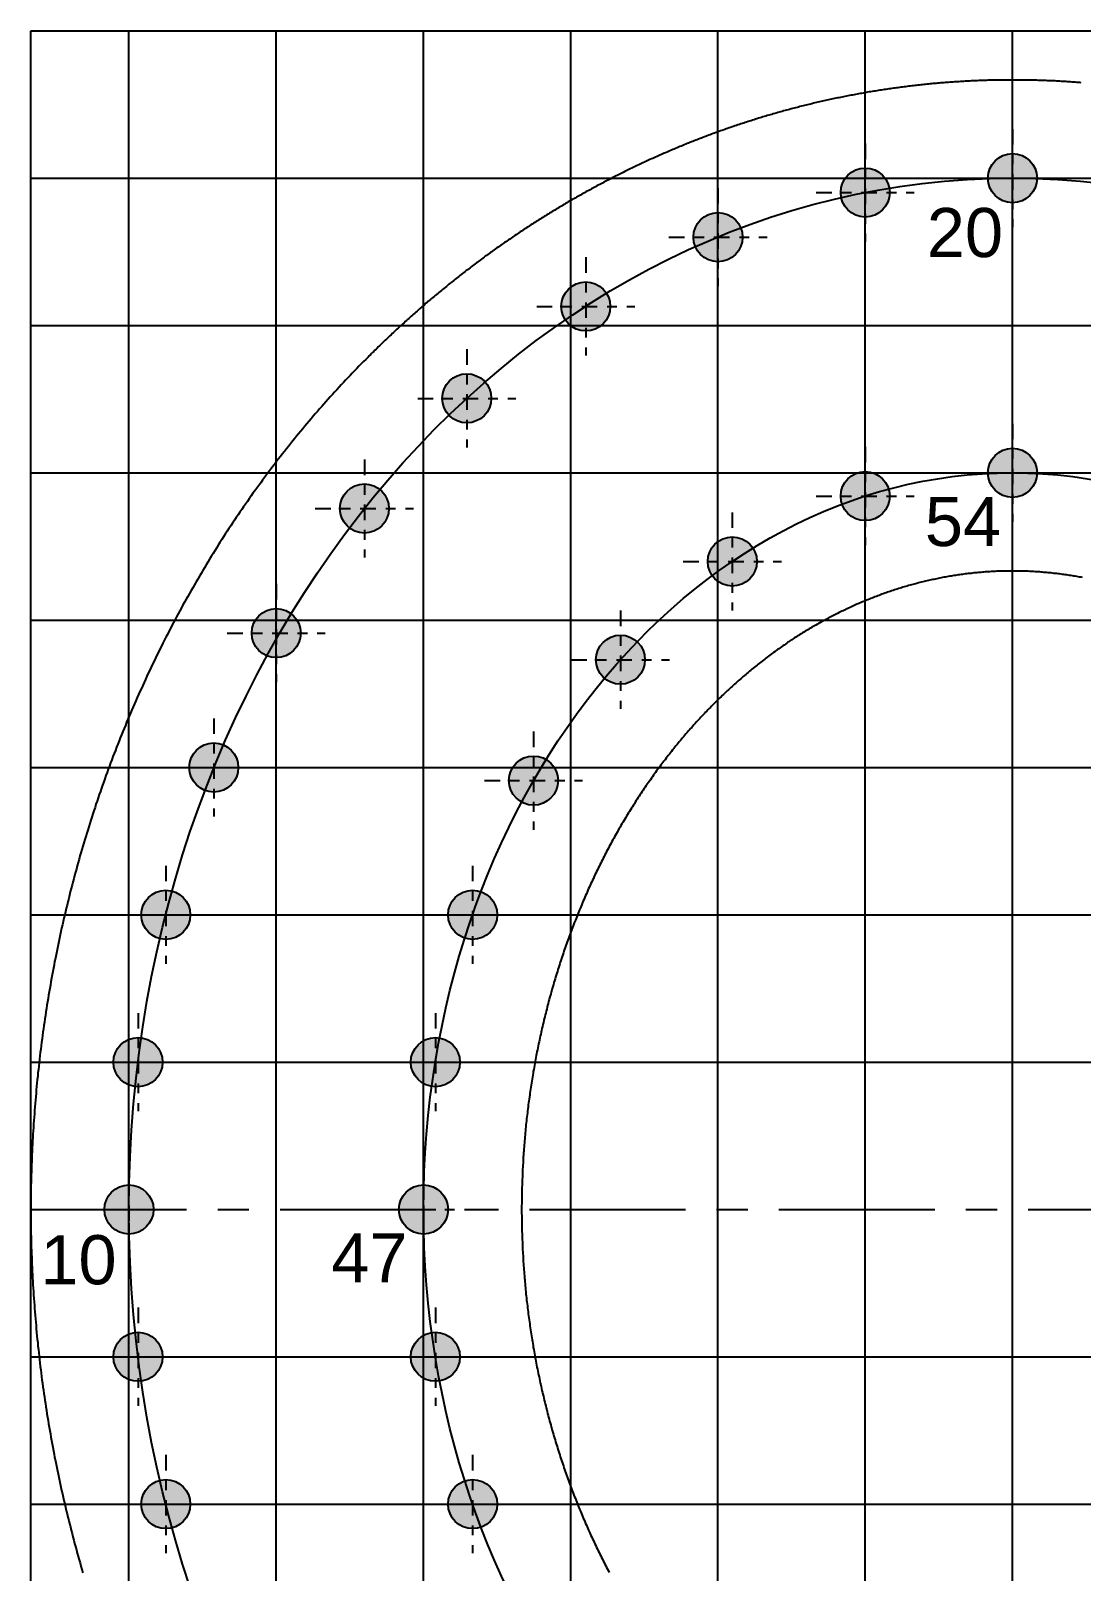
# Model space of a CAD drawing. Header units: millimetres. Extents: x 155 to 302, y -8 to 52.
# Drawn here: x 172.66 to 183.36, y 7.89 to 23.57 of the extents above; entities that cross this region are included whole.
import ezdxf

# ---------------------------------------------------------------- set-up
doc = ezdxf.new("R2010")
doc.units = ezdxf.units.MM
doc.linetypes.add('CENTER', pattern=[50.8, 31.75, -6.35, 6.35, -6.35])
for name, color, linetype in [('LetterBounds', 192, 'Continuous'), ('LetterOutlines', 61, 'Continuous'), ('PixelCenters', 116, 'Continuous'), ('PixelFill', 22, 'Continuous'), ('PixelGuides', 160, 'Continuous'), ('PixelHoles', 90, 'Continuous'), ('PixelNumbers', 232, 'Continuous'), ('PixelPaths', 211, 'Continuous')]:
    doc.layers.add(name, color=color, linetype=linetype)
doc.styles.add('Annotative', font='arial.ttf')

# ---------------------------------------------------------------- blocks, each defined once
blk = doc.blocks.new('Pixel')
at = {"layer": 'PixelFill'}
h = blk.add_hatch(color=256, dxfattribs=at)
h.paths.add_polyline_path([(0.25, 0, 0.414214), (0, 0.25), (0, 0)])
h.paths.add_polyline_path([(-0.25, 0), (0, 0), (0, 0.25, 0.414214)])
h.paths.add_polyline_path([(0, -0.25), (0, 0), (-0.25, 0, 0.414214)])
h.paths.add_polyline_path([(0, -0.25, 0.414214), (0.25, 0), (0, 0)])
h = blk.add_hatch(color=256, dxfattribs=at)
edge = h.paths.add_edge_path()
edge.add_line((0, 0), (0, 0.25))
edge.add_arc((0, 0), 0.25, 90, 180)
edge.add_line((-0.25, 0), (0, 0))
h = blk.add_hatch(color=256, dxfattribs=at)
edge = h.paths.add_edge_path()
edge.add_line((0, 0), (0.25, 0))
edge.add_arc((0, 0), 0.25, 0, 90)
edge.add_line((0, 0.25), (0, 0))
h = blk.add_hatch(color=256, dxfattribs=at)
edge = h.paths.add_edge_path()
edge.add_line((0, -0.25), (0, 0))
edge.add_line((0, 0), (-0.25, 0))
edge.add_arc((0, 0), 0.25, 180, 270)
h = blk.add_hatch(color=256, dxfattribs=at)
edge = h.paths.add_edge_path()
edge.add_line((0, 0), (0, -0.25))
edge.add_arc((0, 0), 0.25, 270, 360)
edge.add_line((0.25, 0), (0, 0))
at = {"layer": 'PixelCenters', "linetype": 'CENTER', "ltscale": 0.005}
for p, q in [((0, 0.5), (0, -0.5)), ((-0.5, 0), (0.5, 0))]:
    blk.add_line(p, q, dxfattribs=at)
at = {"layer": 'PixelHoles'}
blk.add_circle((0, 0), 0.25, dxfattribs=at)

msp = doc.modelspace()

# ---------------------------------------------------------------- linework, layer by layer
at = {"layer": 'LetterBounds'}
msp.add_lwpolyline([(172.66, 23.571), (192.658, 23.571), (192.658, -0.429), (172.66, -0.429)], close=True, dxfattribs=at)
at = {"layer": 'LetterOutlines'}
for points in [[(183.361, 23.042), (183.345, 23.044), (183.33, 23.045), (183.314, 23.046), (183.299, 23.047), (183.283, 23.048), (183.268, 23.049), (183.252, 23.051), (183.237, 23.052), (183.221, 23.053), (183.205, 23.054), (183.19, 23.054), (183.174, 23.055), (183.159, 23.056), (183.143, 23.057), (183.128, 23.058), (183.112, 23.059), (183.096, 23.06), (183.081, 23.06), (183.065, 23.061), (183.05, 23.062), (183.034, 23.062), (183.018, 23.063), (183.003, 23.064), (182.987, 23.064), (182.972, 23.065), (182.956, 23.065), (182.941, 23.066), (182.925, 23.066), (182.909, 23.067), (182.894, 23.067), (182.878, 23.068), (182.863, 23.068), (182.847, 23.068), (182.831, 23.069), (182.816, 23.069), (182.8, 23.069), (182.785, 23.07), (182.769, 23.07), (182.753, 23.07), (182.738, 23.07), (182.722, 23.07), (182.707, 23.07), (182.691, 23.07), (182.675, 23.07), (182.66, 23.07), (182.644, 23.07), (182.629, 23.07), (182.613, 23.07), (182.598, 23.07), (182.582, 23.07), (182.566, 23.07), (182.551, 23.07), (182.535, 23.069), (182.52, 23.069), (182.504, 23.069), (182.488, 23.069), (182.473, 23.068), (182.457, 23.068), (182.442, 23.068), (182.426, 23.067), (182.41, 23.067), (182.395, 23.066), (182.379, 23.066), (182.364, 23.065), (182.348, 23.065), (182.332, 23.064), (182.317, 23.064), (182.301, 23.063), (182.286, 23.062), (182.27, 23.062), (182.255, 23.061), (182.239, 23.06), (182.223, 23.059), (182.208, 23.059), (182.192, 23.058), (182.177, 23.057), (182.161, 23.056), (182.146, 23.055), (182.13, 23.054), (182.114, 23.053), (182.099, 23.052), (182.083, 23.051), (182.068, 23.05), (182.052, 23.049), (182.037, 23.048), (182.021, 23.047), (182.005, 23.046), (181.99, 23.045), (181.974, 23.043), (181.959, 23.042), (181.943, 23.041), (181.928, 23.04), (181.912, 23.038), (181.897, 23.037), (181.881, 23.035), (181.865, 23.034), (181.85, 23.033), (181.834, 23.031), (181.819, 23.03), (181.803, 23.028), (181.788, 23.027), (181.772, 23.025), (181.757, 23.023), (181.741, 23.022), (181.726, 23.02), (181.71, 23.019), (181.695, 23.017), (181.679, 23.015), (181.664, 23.013), (181.648, 23.012), (181.633, 23.01), (181.617, 23.008), (181.602, 23.006), (181.586, 23.004), (181.571, 23.002), (181.555, 23), (181.54, 22.998), (181.524, 22.996), (181.509, 22.994), (181.493, 22.992), (181.478, 22.99), (181.462, 22.988), (181.447, 22.986), (181.431, 22.984), (181.416, 22.981), (181.4, 22.979), (181.385, 22.977), (181.369, 22.975), (181.354, 22.972), (181.339, 22.97), (181.323, 22.968), (181.308, 22.965), (181.292, 22.963), (181.277, 22.96), (181.261, 22.958), (181.246, 22.955), (181.23, 22.953), (181.215, 22.95), (181.2, 22.948), (181.184, 22.945), (181.169, 22.942), (181.153, 22.94), (181.138, 22.937), (181.123, 22.934), (181.107, 22.932), (181.092, 22.929), (181.076, 22.926), (181.061, 22.923), (181.046, 22.92), (181.03, 22.917), (181.015, 22.914), (181, 22.911), (180.984, 22.909), (180.969, 22.906), (180.953, 22.902), (180.938, 22.899), (180.923, 22.896), (180.907, 22.893), (180.892, 22.89), (180.877, 22.887), (180.861, 22.884), (180.846, 22.881), (180.831, 22.877), (180.816, 22.874), (180.8, 22.871), (180.785, 22.867), (180.77, 22.864), (180.754, 22.861), (180.739, 22.857), (180.724, 22.854), (180.709, 22.85), (180.693, 22.847), (180.678, 22.843), (180.663, 22.84), (180.647, 22.836), (180.632, 22.833), (180.617, 22.829), (180.602, 22.825), (180.587, 22.822), (180.571, 22.818), (180.556, 22.814), (180.541, 22.81), (180.526, 22.807), (180.51, 22.803), (180.495, 22.799), (180.48, 22.795), (180.465, 22.791), (180.45, 22.787), (180.435, 22.783), (180.419, 22.779), (180.404, 22.775), (180.389, 22.771), (180.374, 22.767), (180.359, 22.763), (180.344, 22.759), (180.328, 22.755), (180.313, 22.75), (180.298, 22.746), (180.283, 22.742), (180.268, 22.738), (180.253, 22.733), (180.238, 22.729), (180.223, 22.725), (180.208, 22.72), (180.193, 22.716), (180.177, 22.712), (180.162, 22.707), (180.147, 22.703), (180.132, 22.698), (180.117, 22.694), (180.102, 22.689), (180.087, 22.685), (180.072, 22.68), (180.057, 22.675), (180.042, 22.671), (180.027, 22.666), (180.012, 22.661), (179.997, 22.656), (179.982, 22.652), (179.967, 22.647), (179.952, 22.642), (179.937, 22.637), (179.922, 22.632), (179.907, 22.627), (179.892, 22.623), (179.878, 22.618), (179.863, 22.613), (179.848, 22.608), (179.833, 22.603), (179.818, 22.597), (179.803, 22.592), (179.788, 22.587), (179.773, 22.582), (179.758, 22.577), (179.744, 22.572), (179.729, 22.567), (179.714, 22.561), (179.699, 22.556), (179.684, 22.551), (179.669, 22.545), (179.655, 22.54), (179.64, 22.535), (179.625, 22.529), (179.61, 22.524), (179.595, 22.518), (179.581, 22.513), (179.566, 22.507), (179.551, 22.502), (179.536, 22.496), (179.521, 22.491), (179.507, 22.485), (179.492, 22.479), (179.477, 22.474), (179.463, 22.468), (179.448, 22.462), (179.433, 22.457), (179.419, 22.451), (179.404, 22.445), (179.389, 22.439), (179.374, 22.433), (179.36, 22.428), (179.345, 22.422), (179.331, 22.416), (179.316, 22.41), (179.301, 22.404), (179.287, 22.398), (179.272, 22.392), (179.257, 22.386), (179.243, 22.38), (179.228, 22.373), (179.214, 22.367), (179.199, 22.361), (179.185, 22.355), (179.17, 22.349), (179.156, 22.343), (179.141, 22.336), (179.127, 22.33), (179.112, 22.324), (179.098, 22.317), (179.083, 22.311), (179.069, 22.305), (179.054, 22.298), (179.04, 22.292), (179.025, 22.285), (179.011, 22.279), (178.996, 22.272), (178.982, 22.266), (178.967, 22.259), (178.953, 22.253), (178.939, 22.246), (178.924, 22.239), (178.91, 22.233), (178.896, 22.226), (178.881, 22.219), (178.867, 22.213), (178.852, 22.206), (178.838, 22.199), (178.824, 22.192), (178.81, 22.185), (178.795, 22.179), (178.781, 22.172), (178.767, 22.165), (178.752, 22.158), (178.738, 22.151), (178.724, 22.144), (178.71, 22.137), (178.695, 22.13), (178.681, 22.123), (178.667, 22.116), (178.653, 22.108), (178.639, 22.101), (178.624, 22.094), (178.61, 22.087), (178.596, 22.08), (178.582, 22.073), (178.568, 22.065), (178.554, 22.058), (178.54, 22.051), (178.525, 22.043), (178.511, 22.036), (178.497, 22.029), (178.483, 22.021), (178.469, 22.014), (178.455, 22.006), (178.441, 21.999), (178.427, 21.991), (178.413, 21.984), (178.399, 21.976), (178.385, 21.969), (178.371, 21.961), (178.357, 21.953), (178.343, 21.946), (178.329, 21.938), (178.315, 21.93), (178.301, 21.923), (178.287, 21.915), (178.273, 21.907), (178.259, 21.899), (178.245, 21.891), (178.232, 21.884), (178.218, 21.876), (178.204, 21.868), (178.19, 21.86), (178.176, 21.852), (178.162, 21.844), (178.149, 21.836), (178.135, 21.828), (178.121, 21.82), (178.107, 21.812), (178.093, 21.804), (178.08, 21.796), (178.066, 21.787), (178.052, 21.779), (178.038, 21.771), (178.025, 21.763), (178.011, 21.755), (177.997, 21.746), (177.984, 21.738), (177.97, 21.73), (177.956, 21.721), (177.943, 21.713), (177.929, 21.705), (177.915, 21.696), (177.902, 21.688), (177.888, 21.679), (177.875, 21.671), (177.861, 21.662), (177.848, 21.654), (177.834, 21.645), (177.821, 21.637), (177.807, 21.628), (177.793, 21.62), (177.78, 21.611), (177.767, 21.602), (177.753, 21.594), (177.74, 21.585), (177.726, 21.576), (177.713, 21.567), (177.699, 21.559), (177.686, 21.55), (177.672, 21.541), (177.659, 21.532), (177.646, 21.523), (177.632, 21.514), (177.619, 21.505), (177.606, 21.497), (177.592, 21.488), (177.579, 21.479), (177.566, 21.47), (177.553, 21.46), (177.539, 21.451), (177.526, 21.442), (177.513, 21.433), (177.5, 21.424), (177.486, 21.415), (177.473, 21.406), (177.46, 21.397), (177.447, 21.387), (177.434, 21.378), (177.42, 21.369), (177.407, 21.36), (177.394, 21.35), (177.381, 21.341), (177.368, 21.332), (177.355, 21.322), (177.342, 21.313), (177.329, 21.303), (177.316, 21.294), (177.303, 21.284), (177.29, 21.275), (177.277, 21.265), (177.264, 21.256), (177.251, 21.246), (177.238, 21.237), (177.225, 21.227), (177.212, 21.217), (177.199, 21.208), (177.186, 21.198), (177.173, 21.188), (177.16, 21.179), (177.147, 21.169), (177.135, 21.159), (177.122, 21.149), (177.109, 21.139), (177.096, 21.13), (177.083, 21.12), (177.07, 21.11), (177.058, 21.1), (177.045, 21.09), (177.032, 21.08), (177.019, 21.07), (177.007, 21.06), (176.994, 21.05), (176.981, 21.04), (176.969, 21.03), (176.956, 21.02), (176.943, 21.01), (176.931, 21), (176.918, 20.99), (176.906, 20.979), (176.893, 20.969), (176.88, 20.959), (176.868, 20.949), (176.855, 20.938), (176.843, 20.928), (176.83, 20.918), (176.818, 20.908), (176.805, 20.897), (176.793, 20.887), (176.78, 20.876), (176.768, 20.866), (176.756, 20.856), (176.743, 20.845), (176.731, 20.835), (176.718, 20.824), (176.706, 20.814), (176.694, 20.803), (176.681, 20.793), (176.669, 20.782), (176.657, 20.771), (176.644, 20.761), (176.632, 20.75), (176.62, 20.739), (176.608, 20.729), (176.595, 20.718), (176.583, 20.707), (176.571, 20.697), (176.559, 20.686), (176.547, 20.675), (176.534, 20.664), (176.522, 20.653), (176.51, 20.642), (176.498, 20.632), (176.486, 20.621), (176.474, 20.61), (176.462, 20.599), (176.45, 20.588), (176.438, 20.577), (176.426, 20.566), (176.414, 20.555), (176.402, 20.544), (176.39, 20.533), (176.378, 20.522), (176.366, 20.511), (176.354, 20.499), (176.342, 20.488), (176.33, 20.477), (176.318, 20.466), (176.306, 20.455), (176.294, 20.443), (176.283, 20.432), (176.271, 20.421), (176.259, 20.41), (176.247, 20.398), (176.235, 20.387), (176.224, 20.376), (176.212, 20.364), (176.2, 20.353), (176.189, 20.341), (176.177, 20.33), (176.165, 20.319), (176.153, 20.307), (176.142, 20.296), (176.13, 20.284), (176.119, 20.273), (176.107, 20.261), (176.095, 20.249), (176.072, 20.226), (176.049, 20.203), (176.026, 20.18), (176.003, 20.156), (175.98, 20.133), (175.958, 20.109), (175.935, 20.085), (175.912, 20.062), (175.89, 20.038), (175.867, 20.014), (175.845, 19.99), (175.822, 19.966), (175.8, 19.942), (175.778, 19.917), (175.755, 19.893), (175.733, 19.869), (175.711, 19.844), (175.689, 19.82), (175.667, 19.795), (175.645, 19.771), (175.623, 19.746), (175.602, 19.721), (175.58, 19.696), (175.558, 19.671), (175.537, 19.646), (175.515, 19.621), (175.494, 19.596), (175.473, 19.571), (175.451, 19.545), (175.43, 19.52), (175.409, 19.494), (175.388, 19.469), (175.367, 19.443), (175.346, 19.418), (175.325, 19.392), (175.305, 19.366), (175.284, 19.34), (175.263, 19.314), (175.243, 19.288), (175.222, 19.262), (175.202, 19.236), (175.181, 19.209), (175.161, 19.183), (175.141, 19.157), (175.121, 19.13), (175.101, 19.104), (175.081, 19.077), (175.061, 19.05), (175.041, 19.024), (175.021, 18.997), (175.002, 18.97), (174.982, 18.943), (174.962, 18.916), (174.943, 18.889), (174.923, 18.862), (174.904, 18.835), (174.885, 18.807), (174.866, 18.78), (174.847, 18.753), (174.828, 18.725), (174.809, 18.698), (174.79, 18.67), (174.771, 18.642), (174.752, 18.615), (174.734, 18.587), (174.715, 18.559), (174.696, 18.531), (174.678, 18.503), (174.66, 18.475), (174.641, 18.447), (174.623, 18.419), (174.605, 18.391), (174.587, 18.362), (174.569, 18.334), (174.551, 18.305), (174.533, 18.277), (174.516, 18.248), (174.498, 18.22), (174.48, 18.191), (174.463, 18.162), (174.446, 18.134), (174.428, 18.105), (174.411, 18.076), (174.394, 18.047), (174.377, 18.018), (174.36, 17.989), (174.343, 17.96), (174.326, 17.931), (174.309, 17.901), (174.292, 17.872), (174.276, 17.843), (174.259, 17.813), (174.243, 17.784), (174.226, 17.754), (174.21, 17.725), (174.194, 17.695), (174.177, 17.665), (174.161, 17.636), (174.145, 17.606), (174.129, 17.576), (174.114, 17.546), (174.098, 17.516), (174.082, 17.486), (174.067, 17.456), (174.051, 17.426), (174.036, 17.396), (174.02, 17.365), (174.005, 17.335), (173.99, 17.305), (173.975, 17.274), (173.96, 17.244), (173.945, 17.214), (173.93, 17.183), (173.915, 17.152), (173.9, 17.122), (173.886, 17.091), (173.871, 17.06), (173.857, 17.03), (173.842, 16.999), (173.828, 16.968), (173.814, 16.937), (173.8, 16.906), (173.786, 16.875), (173.772, 16.844), (173.758, 16.813), (173.744, 16.782), (173.73, 16.75), (173.717, 16.719), (173.703, 16.688), (173.689, 16.657), (173.676, 16.625), (173.663, 16.594), (173.65, 16.562), (173.636, 16.531), (173.623, 16.499), (173.61, 16.468), (173.597, 16.436), (173.585, 16.404), (173.572, 16.372), (173.559, 16.341), (173.547, 16.309), (173.534, 16.277), (173.522, 16.245), (173.51, 16.213), (173.497, 16.181), (173.485, 16.149), (173.473, 16.117), (173.461, 16.085), (173.449, 16.053), (173.438, 16.02), (173.426, 15.988), (173.414, 15.956), (173.403, 15.924), (173.391, 15.891), (173.38, 15.859), (173.369, 15.826), (173.357, 15.794), (173.346, 15.761), (173.335, 15.729), (173.324, 15.696), (173.314, 15.664), (173.303, 15.631), (173.292, 15.598), (173.282, 15.566), (173.271, 15.533), (173.261, 15.5), (173.25, 15.467), (173.24, 15.434), (173.23, 15.401), (173.22, 15.369), (173.21, 15.336), (173.2, 15.303), (173.19, 15.27), (173.181, 15.236), (173.171, 15.203), (173.161, 15.17), (173.152, 15.137), (173.143, 15.104), (173.133, 15.071), (173.124, 15.037), (173.115, 15.004), (173.106, 14.971), (173.097, 14.937), (173.088, 14.904), (173.08, 14.871), (173.071, 14.837), (173.062, 14.804), (173.054, 14.77), (173.046, 14.737), (173.037, 14.703), (173.029, 14.669), (173.021, 14.636), (173.013, 14.602), (173.005, 14.569), (172.997, 14.535), (172.989, 14.501), (172.982, 14.467), (172.974, 14.434), (172.967, 14.4), (172.959, 14.366), (172.952, 14.332), (172.945, 14.298), (172.938, 14.264), (172.931, 14.23), (172.924, 14.196), (172.917, 14.163), (172.91, 14.129), (172.903, 14.095), (172.897, 14.06), (172.89, 14.026), (172.884, 13.992), (172.878, 13.958), (172.871, 13.924), (172.865, 13.89), (172.859, 13.856), (172.853, 13.822), (172.847, 13.787), (172.841, 13.753), (172.836, 13.719), (172.83, 13.685), (172.825, 13.65), (172.819, 13.616), (172.814, 13.582), (172.809, 13.547), (172.804, 13.513), (172.798, 13.479), (172.793, 13.444), (172.789, 13.41), (172.784, 13.376), (172.779, 13.341), (172.775, 13.307), (172.77, 13.272), (172.766, 13.238), (172.761, 13.203), (172.757, 13.169), (172.753, 13.134), (172.749, 13.1), (172.745, 13.065), (172.741, 13.031), (172.737, 12.996), (172.733, 12.961), (172.73, 12.927), (172.726, 12.892), (172.723, 12.857), (172.719, 12.823), (172.716, 12.788), (172.713, 12.754), (172.71, 12.719), (172.707, 12.684), (172.704, 12.65), (172.701, 12.615), (172.699, 12.58), (172.696, 12.545), (172.694, 12.511), (172.691, 12.476), (172.689, 12.441), (172.686, 12.406), (172.684, 12.372), (172.682, 12.337), (172.68, 12.302), (172.678, 12.267), (172.677, 12.233), (172.675, 12.198), (172.673, 12.163), (172.672, 12.128), (172.67, 12.093), (172.669, 12.059), (172.668, 12.024), (172.667, 11.989), (172.666, 11.954), (172.665, 11.919), (172.664, 11.884), (172.663, 11.85), (172.662, 11.815), (172.662, 11.78), (172.661, 11.745), (172.661, 11.71), (172.66, 11.675), (172.66, 11.641), (172.66, 11.606), (172.66, 11.571), (172.66, 11.536), (172.66, 11.501), (172.66, 11.466), (172.661, 11.432), (172.661, 11.397), (172.662, 11.362), (172.662, 11.327), (172.663, 11.292), (172.664, 11.257), (172.664, 11.223), (172.665, 11.188), (172.666, 11.153), (172.668, 11.118), (172.669, 11.083), (172.67, 11.048), (172.672, 11.014), (172.673, 10.979), (172.675, 10.944), (172.676, 10.909), (172.678, 10.874), (172.68, 10.84), (172.682, 10.805), (172.684, 10.77), (172.686, 10.735), (172.689, 10.701), (172.691, 10.666), (172.693, 10.631), (172.696, 10.596), (172.698, 10.562), (172.701, 10.527), (172.704, 10.492), (172.707, 10.458), (172.71, 10.423), (172.713, 10.388), (172.716, 10.354), (172.719, 10.319), (172.723, 10.284), (172.726, 10.25), (172.73, 10.215), (172.733, 10.181), (172.737, 10.146), (172.741, 10.111), (172.745, 10.077), (172.749, 10.042), (172.753, 10.008), (172.757, 9.973), (172.761, 9.939), (172.765, 9.904), (172.77, 9.87), (172.774, 9.835), (172.779, 9.801), (172.784, 9.766), (172.789, 9.732), (172.793, 9.698), (172.798, 9.663), (172.804, 9.629), (172.809, 9.594), (172.814, 9.56), (172.819, 9.526), (172.825, 9.491), (172.83, 9.457), (172.836, 9.423), (172.842, 9.389), (172.847, 9.354), (172.853, 9.32), (172.859, 9.286), (172.865, 9.252), (172.871, 9.218), (172.878, 9.184), (172.884, 9.15), (172.89, 9.115), (172.897, 9.081), (172.903, 9.047), (172.91, 9.013), (172.917, 8.979), (172.924, 8.945), (172.931, 8.911), (172.938, 8.878), (172.945, 8.844), (172.952, 8.81), (172.959, 8.776), (172.967, 8.742), (172.974, 8.708), (172.982, 8.675), (172.99, 8.641), (172.997, 8.607), (173.005, 8.573), (173.013, 8.54), (173.021, 8.506), (173.029, 8.472), (173.037, 8.439), (173.046, 8.405), (173.054, 8.372), (173.063, 8.338), (173.071, 8.305), (173.08, 8.271), (173.089, 8.238), (173.097, 8.205), (173.106, 8.171), (173.115, 8.138), (173.124, 8.105), (173.133, 8.071), (173.143, 8.038), (173.152, 8.005), (173.162, 7.972), (173.171, 7.939), (173.181, 7.905), (173.19, 7.872)], [(183.372, 18.004), (183.358, 18.007), (183.343, 18.009), (183.329, 18.012), (183.314, 18.014), (183.3, 18.017), (183.285, 18.019), (183.271, 18.022), (183.256, 18.024), (183.242, 18.026), (183.227, 18.028), (183.213, 18.031), (183.198, 18.033), (183.184, 18.035), (183.169, 18.037), (183.155, 18.039), (183.14, 18.041), (183.126, 18.042), (183.111, 18.044), (183.097, 18.046), (183.082, 18.047), (183.068, 18.049), (183.053, 18.051), (183.039, 18.052), (183.024, 18.053), (183.009, 18.055), (182.995, 18.056), (182.98, 18.057), (182.966, 18.059), (182.951, 18.06), (182.937, 18.061), (182.922, 18.062), (182.908, 18.063), (182.893, 18.064), (182.878, 18.065), (182.864, 18.066), (182.849, 18.066), (182.835, 18.067), (182.82, 18.068), (182.806, 18.068), (182.791, 18.069), (182.776, 18.069), (182.762, 18.07), (182.747, 18.07), (182.733, 18.07), (182.718, 18.071), (182.704, 18.071), (182.689, 18.071), (182.674, 18.071), (182.66, 18.071), (182.645, 18.071), (182.631, 18.071), (182.616, 18.071), (182.602, 18.071), (182.587, 18.07), (182.572, 18.07), (182.558, 18.07), (182.543, 18.069), (182.529, 18.069), (182.514, 18.068), (182.5, 18.068), (182.485, 18.067), (182.47, 18.066), (182.456, 18.066), (182.441, 18.065), (182.427, 18.064), (182.412, 18.063), (182.398, 18.062), (182.383, 18.061), (182.368, 18.06), (182.354, 18.059), (182.339, 18.057), (182.325, 18.056), (182.31, 18.055), (182.296, 18.054), (182.281, 18.052), (182.267, 18.051), (182.252, 18.049), (182.238, 18.047), (182.223, 18.046), (182.208, 18.044), (182.194, 18.042), (182.179, 18.041), (182.165, 18.039), (182.15, 18.037), (182.136, 18.035), (182.121, 18.033), (182.107, 18.031), (182.092, 18.028), (182.078, 18.026), (182.063, 18.024), (182.049, 18.022), (182.034, 18.019), (182.02, 18.017), (182.005, 18.014), (181.991, 18.012), (181.976, 18.009), (181.962, 18.007), (181.947, 18.004), (181.933, 18.001), (181.918, 17.998), (181.904, 17.995), (181.889, 17.992), (181.875, 17.989), (181.86, 17.986), (181.846, 17.983), (181.832, 17.98), (181.817, 17.977), (181.803, 17.974), (181.788, 17.97), (181.774, 17.967), (181.759, 17.963), (181.745, 17.96), (181.731, 17.956), (181.716, 17.953), (181.702, 17.949), (181.687, 17.945), (181.673, 17.942), (181.659, 17.938), (181.644, 17.934), (181.63, 17.93), (181.616, 17.926), (181.601, 17.922), (181.587, 17.918), (181.572, 17.914), (181.558, 17.909), (181.544, 17.905), (181.529, 17.901), (181.515, 17.896), (181.501, 17.892), (181.486, 17.887), (181.472, 17.883), (181.458, 17.878), (181.444, 17.873), (181.429, 17.869), (181.415, 17.864), (181.401, 17.859), (181.386, 17.854), (181.372, 17.849), (181.358, 17.844), (181.344, 17.839), (181.329, 17.834), (181.315, 17.829), (181.301, 17.823), (181.287, 17.818), (181.273, 17.813), (181.258, 17.807), (181.244, 17.802), (181.23, 17.796), (181.216, 17.791), (181.202, 17.785), (181.188, 17.779), (181.173, 17.774), (181.159, 17.768), (181.145, 17.762), (181.131, 17.756), (181.117, 17.75), (181.103, 17.744), (181.089, 17.738), (181.075, 17.732), (181.061, 17.726), (181.047, 17.719), (181.033, 17.713), (181.019, 17.707), (181.005, 17.7), (180.99, 17.694), (180.976, 17.687), (180.963, 17.681), (180.949, 17.674), (180.935, 17.667), (180.921, 17.661), (180.907, 17.654), (180.893, 17.647), (180.879, 17.64), (180.865, 17.633), (180.851, 17.626), (180.837, 17.619), (180.823, 17.612), (180.809, 17.604), (180.796, 17.597), (180.782, 17.59), (180.768, 17.582), (180.754, 17.575), (180.74, 17.568), (180.727, 17.56), (180.713, 17.552), (180.699, 17.545), (180.685, 17.537), (180.672, 17.529), (180.658, 17.521), (180.644, 17.514), (180.631, 17.506), (180.617, 17.498), (180.603, 17.49), (180.59, 17.482), (180.576, 17.473), (180.562, 17.465), (180.549, 17.457), (180.535, 17.449), (180.522, 17.44), (180.508, 17.432), (180.495, 17.423), (180.481, 17.415), (180.468, 17.406), (180.454, 17.398), (180.441, 17.389), (180.427, 17.38), (180.414, 17.371), (180.4, 17.362), (180.387, 17.354), (180.373, 17.345), (180.36, 17.336), (180.347, 17.326), (180.333, 17.317), (180.32, 17.308), (180.307, 17.299), (180.294, 17.29), (180.28, 17.28), (180.267, 17.271), (180.254, 17.261), (180.241, 17.252), (180.227, 17.242), (180.214, 17.233), (180.201, 17.223), (180.188, 17.213), (180.175, 17.203), (180.162, 17.194), (180.149, 17.184), (180.136, 17.174), (180.122, 17.164), (180.109, 17.154), (180.096, 17.144), (180.083, 17.133), (180.07, 17.123), (180.058, 17.113), (180.045, 17.103), (180.032, 17.092), (180.019, 17.082), (180.006, 17.071), (179.993, 17.061), (179.98, 17.05), (179.967, 17.039), (179.955, 17.029), (179.942, 17.018), (179.929, 17.007), (179.916, 16.996), (179.904, 16.985), (179.891, 16.974), (179.878, 16.963), (179.866, 16.952), (179.853, 16.941), (179.841, 16.93), (179.828, 16.919), (179.815, 16.907), (179.803, 16.896), (179.79, 16.885), (179.778, 16.873), (179.766, 16.862), (179.753, 16.85), (179.741, 16.838), (179.728, 16.827), (179.716, 16.815), (179.704, 16.803), (179.691, 16.791), (179.679, 16.78), (179.667, 16.768), (179.655, 16.756), (179.642, 16.744), (179.63, 16.731), (179.618, 16.719), (179.606, 16.707), (179.594, 16.695), (179.582, 16.683), (179.57, 16.67), (179.558, 16.658), (179.546, 16.645), (179.534, 16.633), (179.522, 16.62), (179.51, 16.608), (179.498, 16.595), (179.486, 16.582), (179.474, 16.57), (179.462, 16.557), (179.451, 16.544), (179.439, 16.531), (179.427, 16.518), (179.415, 16.505), (179.404, 16.492), (179.392, 16.479), (179.38, 16.466), (179.369, 16.453), (179.357, 16.439), (179.346, 16.426), (179.334, 16.413), (179.323, 16.399), (179.311, 16.386), (179.3, 16.373), (179.288, 16.359), (179.277, 16.345), (179.266, 16.332), (179.254, 16.318), (179.243, 16.304), (179.232, 16.291), (179.221, 16.277), (179.209, 16.263), (179.198, 16.249), (179.187, 16.235), (179.176, 16.221), (179.165, 16.207), (179.154, 16.193), (179.143, 16.179), (179.132, 16.165), (179.121, 16.15), (179.11, 16.136), (179.099, 16.122), (179.088, 16.107), (179.078, 16.093), (179.067, 16.078), (179.056, 16.064), (179.045, 16.049), (179.035, 16.035), (179.024, 16.02), (179.013, 16.005), (179.003, 15.991), (178.992, 15.976), (178.982, 15.961), (178.971, 15.946), (178.961, 15.931), (178.95, 15.916), (178.94, 15.901), (178.929, 15.886), (178.919, 15.871), (178.909, 15.856), (178.899, 15.841), (178.888, 15.826), (178.878, 15.81), (178.868, 15.795), (178.858, 15.78), (178.848, 15.764), (178.838, 15.749), (178.828, 15.733), (178.818, 15.718), (178.808, 15.702), (178.798, 15.687), (178.788, 15.671), (178.778, 15.655), (178.768, 15.64), (178.759, 15.624), (178.749, 15.608), (178.739, 15.592), (178.729, 15.576), (178.72, 15.56), (178.71, 15.544), (178.701, 15.528), (178.691, 15.512), (178.682, 15.496), (178.672, 15.48), (178.663, 15.464), (178.653, 15.448), (178.644, 15.431), (178.635, 15.415), (178.626, 15.399), (178.616, 15.382), (178.607, 15.366), (178.598, 15.349), (178.589, 15.333), (178.58, 15.316), (178.571, 15.3), (178.562, 15.283), (178.553, 15.266), (178.544, 15.25), (178.535, 15.233), (178.526, 15.216), (178.518, 15.199), (178.509, 15.182), (178.5, 15.165), (178.491, 15.148), (178.483, 15.131), (178.474, 15.114), (178.466, 15.097), (178.457, 15.08), (178.449, 15.063), (178.44, 15.046), (178.432, 15.029), (178.424, 15.012), (178.415, 14.994), (178.407, 14.977), (178.399, 14.96), (178.391, 14.942), (178.382, 14.925), (178.374, 14.907), (178.366, 14.89), (178.358, 14.872), (178.35, 14.855), (178.342, 14.837), (178.334, 14.82), (178.327, 14.802), (178.319, 14.784), (178.311, 14.766), (178.303, 14.749), (178.296, 14.731), (178.288, 14.713), (178.28, 14.695), (178.273, 14.677), (178.265, 14.659), (178.258, 14.641), (178.25, 14.623), (178.243, 14.605), (178.236, 14.587), (178.228, 14.569), (178.221, 14.551), (178.214, 14.533), (178.207, 14.515), (178.2, 14.497), (178.193, 14.478), (178.185, 14.46), (178.178, 14.442), (178.172, 14.423), (178.165, 14.405), (178.158, 14.387), (178.151, 14.368), (178.144, 14.35), (178.137, 14.331), (178.131, 14.313), (178.124, 14.294), (178.117, 14.276), (178.111, 14.257), (178.104, 14.239), (178.098, 14.22), (178.091, 14.201), (178.085, 14.183), (178.079, 14.164), (178.072, 14.145), (178.066, 14.126), (178.06, 14.107), (178.054, 14.089), (178.048, 14.07), (178.042, 14.051), (178.036, 14.032), (178.03, 14.013), (178.024, 13.994), (178.018, 13.975), (178.012, 13.956), (178.006, 13.937), (178, 13.918), (177.995, 13.899), (177.989, 13.88), (177.983, 13.861), (177.978, 13.841), (177.972, 13.822), (177.967, 13.803), (177.961, 13.784), (177.956, 13.764), (177.951, 13.745), (177.945, 13.726), (177.94, 13.707), (177.935, 13.687), (177.93, 13.668), (177.925, 13.648), (177.92, 13.629), (177.915, 13.61), (177.91, 13.59), (177.905, 13.571), (177.9, 13.551), (177.895, 13.532), (177.89, 13.512), (177.886, 13.493), (177.881, 13.473), (177.876, 13.453), (177.872, 13.434), (177.867, 13.414), (177.863, 13.394), (177.858, 13.375), (177.854, 13.355), (177.849, 13.335), (177.845, 13.316), (177.841, 13.296), (177.837, 13.276), (177.832, 13.256), (177.828, 13.236), (177.824, 13.217), (177.82, 13.197), (177.816, 13.177), (177.812, 13.157), (177.809, 13.137), (177.805, 13.117), (177.801, 13.097), (177.797, 13.077), (177.794, 13.057), (177.79, 13.037), (177.786, 13.017), (177.783, 12.997), (177.779, 12.977), (177.776, 12.957), (177.773, 12.937), (177.769, 12.917), (177.766, 12.897), (177.763, 12.877), (177.76, 12.857), (177.756, 12.837), (177.753, 12.817), (177.75, 12.796), (177.747, 12.776), (177.744, 12.756), (177.742, 12.736), (177.739, 12.716), (177.736, 12.695), (177.733, 12.675), (177.731, 12.655), (177.728, 12.635), (177.725, 12.614), (177.723, 12.594), (177.72, 12.574), (177.718, 12.554), (177.716, 12.533), (177.713, 12.513), (177.711, 12.493), (177.709, 12.472), (177.707, 12.452), (177.704, 12.432), (177.702, 12.411), (177.7, 12.391), (177.698, 12.37), (177.696, 12.35), (177.695, 12.33), (177.693, 12.309), (177.691, 12.289), (177.689, 12.268), (177.688, 12.248), (177.686, 12.228), (177.684, 12.207), (177.683, 12.187), (177.681, 12.166), (177.68, 12.146), (177.679, 12.125), (177.677, 12.105), (177.676, 12.084), (177.675, 12.064), (177.674, 12.043), (177.672, 12.023), (177.671, 12.002), (177.67, 11.982), (177.669, 11.961), (177.668, 11.941), (177.668, 11.92), (177.667, 11.9), (177.666, 11.879), (177.665, 11.859), (177.665, 11.838), (177.664, 11.818), (177.663, 11.797), (177.663, 11.776), (177.662, 11.756), (177.662, 11.735), (177.662, 11.715), (177.661, 11.694), (177.661, 11.674), (177.661, 11.653), (177.661, 11.633), (177.66, 11.612), (177.66, 11.591), (177.66, 11.571), (177.66, 11.55), (177.66, 11.53), (177.661, 11.509), (177.661, 11.489), (177.661, 11.468), (177.661, 11.448), (177.662, 11.427), (177.662, 11.407), (177.662, 11.386), (177.663, 11.365), (177.663, 11.345), (177.664, 11.324), (177.665, 11.304), (177.665, 11.283), (177.666, 11.263), (177.667, 11.242), (177.668, 11.222), (177.668, 11.201), (177.669, 11.181), (177.67, 11.16), (177.671, 11.14), (177.672, 11.119), (177.674, 11.099), (177.675, 11.078), (177.676, 11.058), (177.677, 11.037), (177.679, 11.017), (177.68, 10.996), (177.681, 10.976), (177.683, 10.955), (177.684, 10.935), (177.686, 10.914), (177.688, 10.894), (177.689, 10.873), (177.691, 10.853), (177.693, 10.833), (177.695, 10.812), (177.696, 10.792), (177.698, 10.771), (177.7, 10.751), (177.702, 10.731), (177.704, 10.71), (177.707, 10.69), (177.709, 10.67), (177.711, 10.649), (177.713, 10.629), (177.716, 10.609), (177.718, 10.588), (177.72, 10.568), (177.723, 10.548), (177.725, 10.527), (177.728, 10.507), (177.731, 10.487), (177.733, 10.467), (177.736, 10.446), (177.739, 10.426), (177.742, 10.406), (177.744, 10.386), (177.747, 10.366), (177.75, 10.345), (177.753, 10.325), (177.756, 10.305), (177.76, 10.285), (177.763, 10.265), (177.766, 10.245), (177.769, 10.225), (177.773, 10.205), (177.776, 10.185), (177.779, 10.165), (177.783, 10.145), (177.786, 10.124), (177.79, 10.104), (177.794, 10.085), (177.797, 10.065), (177.801, 10.045), (177.805, 10.025), (177.809, 10.005), (177.812, 9.985), (177.816, 9.965), (177.82, 9.945), (177.824, 9.925), (177.828, 9.905), (177.832, 9.886), (177.837, 9.866), (177.841, 9.846), (177.845, 9.826), (177.849, 9.807), (177.854, 9.787), (177.858, 9.767), (177.863, 9.747), (177.867, 9.728), (177.872, 9.708), (177.876, 9.689), (177.881, 9.669), (177.886, 9.649), (177.89, 9.63), (177.895, 9.61), (177.9, 9.591), (177.905, 9.571), (177.91, 9.552), (177.915, 9.532), (177.92, 9.513), (177.925, 9.493), (177.93, 9.474), (177.935, 9.455), (177.94, 9.435), (177.945, 9.416), (177.951, 9.397), (177.956, 9.377), (177.961, 9.358), (177.967, 9.339), (177.972, 9.32), (177.978, 9.3), (177.983, 9.281), (177.989, 9.262), (177.995, 9.243), (178, 9.224), (178.006, 9.205), (178.012, 9.186), (178.018, 9.167), (178.024, 9.148), (178.03, 9.129), (178.036, 9.11), (178.042, 9.091), (178.048, 9.072), (178.054, 9.053), (178.06, 9.034), (178.066, 9.016), (178.072, 8.997), (178.079, 8.978), (178.085, 8.959), (178.091, 8.941), (178.098, 8.922), (178.104, 8.903), (178.111, 8.885), (178.117, 8.866), (178.124, 8.848), (178.131, 8.829), (178.137, 8.81), (178.144, 8.792), (178.151, 8.774), (178.158, 8.755), (178.165, 8.737), (178.172, 8.718), (178.178, 8.7), (178.185, 8.682), (178.193, 8.663), (178.2, 8.645), (178.207, 8.627), (178.214, 8.609), (178.221, 8.591), (178.228, 8.573), (178.236, 8.554), (178.243, 8.536), (178.25, 8.518), (178.258, 8.5), (178.265, 8.482), (178.273, 8.465), (178.28, 8.447), (178.288, 8.429), (178.296, 8.411), (178.303, 8.393), (178.311, 8.375), (178.319, 8.358), (178.327, 8.34), (178.334, 8.322), (178.342, 8.305), (178.35, 8.287), (178.358, 8.269), (178.366, 8.252), (178.374, 8.234), (178.382, 8.217), (178.391, 8.2), (178.399, 8.182), (178.407, 8.165), (178.415, 8.148), (178.424, 8.13), (178.432, 8.113), (178.44, 8.096), (178.449, 8.079), (178.457, 8.062), (178.466, 8.044), (178.474, 8.027), (178.483, 8.01), (178.491, 7.993), (178.5, 7.976), (178.509, 7.96), (178.518, 7.943), (178.526, 7.926), (178.535, 7.909), (178.544, 7.892), (178.553, 7.876)]]:
    msp.add_lwpolyline(points, dxfattribs=at)
at = {"layer": 'PixelGuides'}
for p, q in [((173.66, -0.429), (173.66, 23.571)), ((175.16, -0.429), (175.16, 23.571)), ((176.66, -0.429), (176.66, 23.571)), ((178.16, -0.429), (178.16, 23.571)), ((179.66, -0.429), (179.66, 23.571)), ((181.16, -0.429), (181.16, 23.571)), ((182.66, -0.429), (182.66, 23.571)), ((172.66, 22.071), (192.658, 22.071)), ((172.66, 20.571), (192.658, 20.571)), ((172.66, 19.071), (192.658, 19.071)), ((172.66, 17.571), (192.658, 17.571)), ((172.66, 16.071), (192.658, 16.071)), ((172.66, 14.571), (192.658, 14.571)), ((172.66, 13.071), (192.658, 13.071)), ((172.66, 10.071), (192.658, 10.071)), ((172.66, 8.571), (192.658, 8.571))]:
    msp.add_line(p, q, dxfattribs=at)
at = {"layer": 'PixelGuides', "color": 180, "linetype": 'CENTER', "ltscale": 0.05}
msp.add_line((172.66, 11.571), (192.658, 11.571), dxfattribs=at)
at = {"layer": 'PixelPaths'}
for major_axis, ratio in [((0, -10.5), 0.857143), ((0, -7.5), 0.8)]:
    msp.add_ellipse((182.66, 11.571), major_axis=major_axis, ratio=ratio, dxfattribs=at)

# ---------------------------------------------------------------- block references
at = {"layer": 'PixelHoles'}
for p in [(182.66, 22.071), (181.16, 21.924), (179.66, 21.47), (178.313, 20.765), (177.101, 19.829), (182.66, 19.071), (181.16, 18.834), (176.058, 18.707), (179.806, 18.168), (175.16, 17.439), (178.666, 17.168), (174.524, 16.071), (177.781, 15.937), (174.035, 14.571), (177.161, 14.571), (173.752, 13.071), (176.781, 13.071), (173.66, 11.571), (176.66, 11.571), (173.752, 10.071), (176.781, 10.071), (174.035, 8.571), (177.161, 8.571)]:
    msp.add_blockref('Pixel', p, dxfattribs=at)

# ---------------------------------------------------------------- texts
at = {"layer": 'PixelNumbers', "style": 'Annotative'}
for s, p in [('20', (181.787, 21.267)), ('54', (181.767, 18.325)), ('10', (172.757, 10.809)), ('47', (175.721, 10.829))]:
    msp.add_text(s, height=0.5, dxfattribs=at).set_placement(p)

doc.saveas('drawing.dxf')
